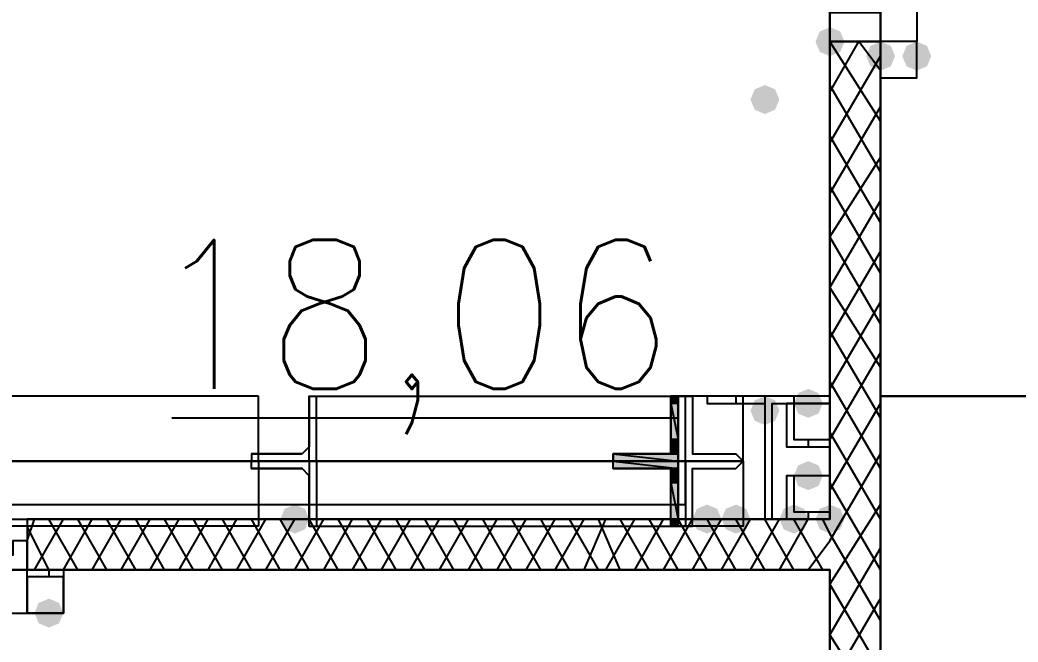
# Model space of a CAD drawing. Header units: millimetres. Extents: x 0 to 420, y 0 to 297.
# Drawn here: x 112.39 to 118.24, y 155.57 to 159.22 of the extents above; entities that cross this region are included whole.
import ezdxf

# ---------------------------------------------------------------- set-up
doc = ezdxf.new("R2010")
doc.units = ezdxf.units.MM
doc.layers.get('0').update_dxf_attribs({"linetype": 'CONTINUOUS'})
doc.styles.get("Standard").update_dxf_attribs({"font": 'STANDARD'})

msp = doc.modelspace()

# ---------------------------------------------------------------- hatches: boundary and pattern name
at = {"true_color": 0x000007}
for points in [[(117.221, 159.088667), (117.196129, 159.028871), (117.136333, 159.004), (117.076537, 159.028871), (117.051667, 159.088667), (117.076537, 159.148462), (117.136333, 159.173333), (117.196129, 159.148463)], [(117.517333, 159.004), (117.492463, 158.944204), (117.432667, 158.919333), (117.372871, 158.944204), (117.348, 159.004), (117.372871, 159.063796), (117.432667, 159.088667), (117.492462, 159.063796)], [(117.729, 159.004), (117.704129, 158.944204), (117.644333, 158.919333), (117.584538, 158.944204), (117.559667, 159.004), (117.584537, 159.063796), (117.644333, 159.088667), (117.704129, 159.063796)], [(116.84, 158.75), (116.815129, 158.690204), (116.755333, 158.665333), (116.695538, 158.690204), (116.670667, 158.75), (116.695537, 158.809796), (116.755333, 158.834667), (116.815129, 158.809796)], [(117.094, 156.972), (117.069129, 156.912204), (117.009333, 156.887333), (116.949538, 156.912204), (116.924667, 156.972), (116.949537, 157.031796), (117.009333, 157.056667), (117.069129, 157.031796)], [(116.84, 156.929667), (116.815129, 156.869871), (116.755333, 156.845), (116.695538, 156.869871), (116.670667, 156.929667), (116.695537, 156.989462), (116.755333, 157.014333), (116.815129, 156.989463)], [(117.094, 156.548667), (117.069129, 156.488871), (117.009333, 156.464), (116.949538, 156.488871), (116.924667, 156.548667), (116.949537, 156.608462), (117.009333, 156.633333), (117.069129, 156.608463)], [(116.501333, 156.294667), (116.476463, 156.234871), (116.416667, 156.21), (116.356871, 156.234871), (116.332, 156.294667), (116.356871, 156.354462), (116.416667, 156.379333), (116.476462, 156.354463)], [(116.670667, 156.294667), (116.645796, 156.234871), (116.586, 156.21), (116.526204, 156.234871), (116.501333, 156.294667), (116.526204, 156.354462), (116.586, 156.379333), (116.645796, 156.354463)], [(117.009333, 156.294667), (116.984462, 156.234871), (116.924667, 156.21), (116.864871, 156.234871), (116.84, 156.294667), (116.864871, 156.354462), (116.924667, 156.379333), (116.984462, 156.354463)], [(117.221, 156.294667), (117.196129, 156.234871), (117.136333, 156.21), (117.076537, 156.234871), (117.051667, 156.294667), (117.076537, 156.354462), (117.136333, 156.379333), (117.196129, 156.354463)], [(112.649, 155.744333), (112.624129, 155.684537), (112.564333, 155.659667), (112.504538, 155.684537), (112.479667, 155.744333), (112.504537, 155.804129), (112.564333, 155.829), (112.624129, 155.804129)]]:
    msp.add_hatch(color=0, dxfattribs=at).paths.add_polyline_path(points, flags=0)
at = {"true_color": 0x000062}
for points in [[(116.247333, 157.014333), (116.205, 157.014333)], [(115.908667, 156.675667), (115.951, 156.675667)], [(116.162667, 156.675667), (116.247333, 156.675667)], [(115.866333, 156.591), (116.247333, 156.591)], [(115.908667, 156.591), (115.951, 156.591)]]:
    msp.add_hatch(color=0, dxfattribs=at).paths.add_polyline_path(points, flags=0)
h = msp.add_hatch(color=0, dxfattribs=at)
h.paths.add_polyline_path([(116.247333, 157.014333), (116.205, 157.014333), (116.247333, 156.972)], flags=0)
h.paths.add_polyline_path([(116.205, 157.014333), (116.247333, 156.972), (116.205, 156.972)], flags=0)
h = msp.add_hatch(color=0, dxfattribs=at)
h.paths.add_polyline_path([(116.247333, 156.972), (116.205, 156.972), (116.247333, 156.760333)], flags=0)
h.paths.add_polyline_path([(116.205, 156.972), (116.247333, 156.760333), (116.205, 156.760333)], flags=0)
h = msp.add_hatch(color=0, dxfattribs=at)
h.paths.add_polyline_path([(116.247333, 156.760333), (116.205, 156.760333), (116.247333, 156.718)], flags=0)
h.paths.add_polyline_path([(116.205, 156.760333), (116.247333, 156.718), (116.205, 156.718)], flags=0)
h = msp.add_hatch(color=0, dxfattribs=at)
h.paths.add_polyline_path([(116.247333, 156.718), (116.205, 156.718), (116.247333, 156.675667)], flags=0)
h.paths.add_polyline_path([(116.205, 156.718), (116.247333, 156.675667), (116.205, 156.675667)], flags=0)
h.paths.add_polyline_path([(116.247333, 156.675667), (116.205, 156.675667)], flags=0)
h.paths.add_polyline_path([(116.205, 156.675667), (116.247333, 156.675667)], flags=0)
h.paths.add_polyline_path([(116.247333, 156.675667), (116.205, 156.675667)], flags=0)
h.paths.add_polyline_path([(116.247333, 156.675667), (116.205, 156.675667)], flags=0)
h = msp.add_hatch(color=0, dxfattribs=at)
h.paths.add_polyline_path([(116.247333, 156.675667), (115.908667, 156.675667)], flags=0)
h.paths.add_polyline_path([(115.908667, 156.675667), (116.247333, 156.675667), (115.866333, 156.675667)], flags=0)
h.paths.add_polyline_path([(116.247333, 156.675667), (115.866333, 156.675667)], flags=0)
h.paths.add_polyline_path([(115.866333, 156.675667), (116.247333, 156.675667)], flags=0)
h.paths.add_polyline_path([(116.247333, 156.675667), (115.866333, 156.675667)], flags=0)
h.paths.add_polyline_path([(116.247333, 156.675667), (115.866333, 156.675667)], flags=0)
h = msp.add_hatch(color=0, dxfattribs=at)
h.paths.add_polyline_path([(116.247333, 156.675667), (115.866333, 156.675667), (116.247333, 156.633333)], flags=0)
h.paths.add_polyline_path([(115.866333, 156.675667), (116.247333, 156.633333), (115.866333, 156.633333)], flags=0)
h.paths.add_polyline_path([(116.247333, 156.633333), (115.866333, 156.633333)], flags=0)
h.paths.add_polyline_path([(115.866333, 156.633333), (116.247333, 156.633333)], flags=0)
h.paths.add_polyline_path([(116.247333, 156.633333), (115.866333, 156.633333)], flags=0)
h.paths.add_polyline_path([(116.247333, 156.633333), (115.866333, 156.633333)], flags=0)
h.paths.add_polyline_path([(115.866333, 156.633333), (116.247333, 156.633333)], flags=0)
h = msp.add_hatch(color=0, dxfattribs=at)
h.paths.add_polyline_path([(115.866333, 156.633333), (116.247333, 156.633333)], flags=0)
h.paths.add_polyline_path([(115.866333, 156.633333), (116.247333, 156.633333)], flags=0)
h.paths.add_polyline_path([(116.247333, 156.633333), (115.866333, 156.633333)], flags=0)
h.paths.add_polyline_path([(116.247333, 156.633333), (115.866333, 156.633333)], flags=0)
h.paths.add_polyline_path([(115.866333, 156.633333), (116.247333, 156.633333)], flags=0)
h = msp.add_hatch(color=0, dxfattribs=at)
h.paths.add_polyline_path([(116.247333, 156.633333), (115.866333, 156.633333), (116.247333, 156.591)], flags=0)
h.paths.add_polyline_path([(115.866333, 156.633333), (116.247333, 156.591), (115.866333, 156.591)], flags=0)
h.paths.add_polyline_path([(116.247333, 156.591), (115.866333, 156.591)], flags=0)
h.paths.add_polyline_path([(115.866333, 156.591), (116.247333, 156.591)], flags=0)
h.paths.add_polyline_path([(116.247333, 156.591), (115.866333, 156.591)], flags=0)
h.paths.add_polyline_path([(116.247333, 156.591), (115.866333, 156.591)], flags=0)
h.paths.add_polyline_path([(115.866333, 156.591), (116.247333, 156.591), (115.908667, 156.591)], flags=0)
h = msp.add_hatch(color=0, dxfattribs=at)
h.paths.add_polyline_path([(115.908667, 156.675667), (115.951, 156.675667)], flags=0)
h.paths.add_polyline_path([(115.951, 156.675667), (115.908667, 156.675667)], flags=0)
h = msp.add_hatch(color=0, dxfattribs=at)
h.paths.add_polyline_path([(116.247333, 156.675667), (116.205, 156.675667)], flags=0)
h.paths.add_polyline_path([(116.205, 156.675667), (116.247333, 156.675667), (116.162667, 156.675667)], flags=0)
h.paths.add_polyline_path([(116.247333, 156.675667), (116.162667, 156.675667), (115.951, 156.675667)], flags=0)
h = msp.add_hatch(color=0, dxfattribs=at)
h.paths.add_polyline_path([(115.908667, 156.591), (115.951, 156.591)], flags=0)
h.paths.add_polyline_path([(115.951, 156.591), (115.908667, 156.591)], flags=0)
h = msp.add_hatch(color=0, dxfattribs=at)
h.paths.add_polyline_path([(116.247333, 156.591), (115.951, 156.591)], flags=0)
h.paths.add_polyline_path([(115.951, 156.591), (116.247333, 156.591), (116.162667, 156.591)], flags=0)
h = msp.add_hatch(color=0, dxfattribs=at)
h.paths.add_polyline_path([(116.247333, 156.591), (116.162667, 156.591)], flags=0)
h.paths.add_polyline_path([(116.162667, 156.591), (116.247333, 156.591), (116.205, 156.591)], flags=0)
h.paths.add_polyline_path([(116.247333, 156.591), (116.205, 156.591)], flags=0)
h.paths.add_polyline_path([(116.205, 156.591), (116.247333, 156.591)], flags=0)
h.paths.add_polyline_path([(116.247333, 156.591), (116.205, 156.591)], flags=0)
h.paths.add_polyline_path([(116.247333, 156.591), (116.205, 156.591)], flags=0)
h = msp.add_hatch(color=0, dxfattribs=at)
h.paths.add_polyline_path([(116.247333, 156.591), (116.205, 156.591), (116.247333, 156.548667)], flags=0)
h.paths.add_polyline_path([(116.205, 156.591), (116.247333, 156.548667), (116.205, 156.548667)], flags=0)
h = msp.add_hatch(color=0, dxfattribs=at)
h.paths.add_polyline_path([(116.247333, 156.548667), (116.205, 156.548667), (116.247333, 156.506333)], flags=0)
h.paths.add_polyline_path([(116.205, 156.548667), (116.247333, 156.506333), (116.205, 156.506333)], flags=0)
h = msp.add_hatch(color=0, dxfattribs=at)
h.paths.add_polyline_path([(116.247333, 156.506333), (116.205, 156.506333), (116.247333, 156.294667)], flags=0)
h.paths.add_polyline_path([(116.205, 156.506333), (116.247333, 156.294667), (116.205, 156.294667)], flags=0)
at = {"true_color": 0x0000fe}
for points in [[(114.088333, 156.294667), (114.063463, 156.234871), (114.003667, 156.21), (113.943871, 156.234871), (113.919, 156.294667), (113.943871, 156.354462), (114.003667, 156.379333), (114.063462, 156.354463)], [(117.221, 156.294667), (117.196129, 156.234871), (117.136333, 156.21), (117.076537, 156.234871), (117.051667, 156.294667), (117.076537, 156.354462), (117.136333, 156.379333), (117.196129, 156.354463)], [(117.221, 156.294667), (117.196129, 156.234871), (117.136333, 156.21), (117.076537, 156.234871), (117.051667, 156.294667), (117.076537, 156.354462), (117.136333, 156.379333), (117.196129, 156.354463)]]:
    msp.add_hatch(color=0, dxfattribs=at).paths.add_polyline_path(points, flags=0)
at = {"true_color": 0x000007}
h = msp.add_hatch(color=0, dxfattribs=at)
h.paths.add_polyline_path([(112.437333, 156.294667), (117.136333, 156.294667)], flags=0)
h.paths.add_polyline_path([(117.136333, 156.294667), (112.437333, 156.294667)], flags=0)
at = {"true_color": 0x000062}
h = msp.add_hatch(color=0, dxfattribs=at)
h.paths.add_polyline_path([(116.247333, 156.294667), (116.205, 156.294667), (116.247333, 156.252333)], flags=0)
h.paths.add_polyline_path([(116.205, 156.294667), (116.247333, 156.252333), (116.205, 156.252333)], flags=0)
h.paths.add_polyline_path([(116.247333, 156.252333), (116.205, 156.252333)], flags=0)
h.paths.add_polyline_path([(116.205, 156.252333), (116.247333, 156.252333)], flags=0)
h.paths.add_polyline_path([(116.247333, 156.252333), (116.205, 156.252333)], flags=0)
h.paths.add_polyline_path([(116.247333, 156.252333), (116.205, 156.252333)], flags=0)

# ---------------------------------------------------------------- linework, layer by layer
at = {"color": 0, "true_color": 0x000008}
for points in [[(117.136333, 156.294667), (117.136333, 168.613667), (104.817333, 168.613667), (104.817333, 156.294667)], [(238.887, 157.014333), (238.887, 167.851667), (117.432667, 167.851667), (117.432667, 157.014333)]]:
    msp.add_lwpolyline(points, close=True, dxfattribs=at)
at = {"color": 0, "true_color": 0x000007}
for points in [[(117.559667, 159.088667), (117.432667, 159.088667), (117.432667, 162.433)], [(117.644333, 162.433), (117.644333, 159.088667), (117.559667, 159.088667)], [(117.136333, 158.792333), (117.305667, 159.088667)], [(117.432667, 158.623), (117.136333, 159.088667)], [(117.432667, 159.088667), (117.136333, 159.088667)], [(117.136333, 159.088667), (117.136333, 156.294667)], [(117.432667, 158.919333), (117.305667, 159.088667)], [(117.432667, 150.325667), (117.432667, 159.088667)], [(117.136333, 158.496), (117.432667, 159.004)], [(117.432667, 158.326667), (117.136333, 158.834667)], [(117.136333, 158.199667), (117.432667, 158.707667)], [(117.432667, 158.030333), (117.136333, 158.538333)], [(117.136333, 157.945667), (117.432667, 158.411333)], [(117.432667, 157.734), (117.136333, 158.242)], [(117.136333, 157.649333), (117.432667, 158.157333)], [(117.432667, 157.437667), (117.136333, 157.945667)], [(117.136333, 157.353), (117.432667, 157.861)], [(117.432667, 157.183667), (117.136333, 157.649333)], [(117.136333, 157.056667), (117.432667, 157.564667)], [(117.432667, 156.887333), (117.136333, 157.395333)], [(117.136333, 156.760333), (117.432667, 157.268333)], [(117.432667, 156.591), (117.136333, 157.099)], [(114.088333, 156.633333), (114.088333, 157.014333), (114.088333, 156.972), (114.088333, 156.718), (114.046, 156.675667)], [(114.088333, 157.014333), (116.247333, 157.014333)], [(116.289667, 156.633333), (116.289667, 157.014333), (116.332, 157.014333), (116.332, 156.972), (116.332, 156.718), (116.332, 156.675667), (116.586, 156.675667), (116.628333, 156.633333), (116.289667, 156.633333), (114.130667, 156.633333), (114.130667, 157.014333), (116.289667, 157.014333)], [(116.247333, 156.633333), (116.628333, 156.633333), (116.628333, 157.014333), (116.247333, 157.014333)], [(116.416667, 157.014333), (116.416667, 156.972)], [(116.586, 157.014333), (116.586, 156.972)], [(116.755333, 157.014333), (116.755333, 156.294667)], [(116.924667, 157.014333), (116.924667, 156.972)], [(117.136333, 157.014333), (117.136333, 156.972)], [(117.136333, 156.464), (117.432667, 156.972)], [(113.284, 156.887333), (116.247333, 156.887333)], [(117.432667, 156.294667), (117.136333, 156.802667)], [(117.009333, 156.760333), (117.009333, 156.718)], [(105.664, 156.379333), (105.664, 156.633333), (105.664, 156.591), (105.664, 156.379333), (116.289667, 156.379333), (116.289667, 156.633333), (105.664, 156.633333)], [(113.749667, 156.675667), (113.749667, 156.633333)], [(113.749667, 156.633333), (114.088333, 156.633333)], [(113.749667, 156.633333), (114.088333, 156.633333)], [(113.749667, 156.591), (113.749667, 156.633333)], [(114.088333, 156.633333), (114.088333, 156.252333), (114.088333, 156.294667), (114.088333, 156.548667), (114.046, 156.591)], [(114.088333, 156.633333), (116.247333, 156.633333)], [(114.088333, 156.633333), (116.247333, 156.633333)], [(116.289667, 156.633333), (116.289667, 156.252333), (116.332, 156.252333), (116.332, 156.294667), (116.332, 156.548667), (116.332, 156.591), (116.586, 156.591), (116.628333, 156.633333), (116.289667, 156.633333), (114.130667, 156.633333), (114.130667, 156.252333), (116.289667, 156.252333)], [(115.908667, 156.675667), (116.162667, 156.675667)], [(116.247333, 156.633333), (116.628333, 156.633333), (116.628333, 156.252333), (116.247333, 156.252333)], [(117.136333, 156.167667), (117.432667, 156.675667)], [(115.908667, 156.591), (116.162667, 156.591)], [(117.432667, 155.998333), (117.136333, 156.506333)], [(117.009333, 156.337), (117.009333, 156.294667)], [(117.136333, 155.913667), (117.432667, 156.379333)], [(112.437333, 156.167667), (112.479667, 156.294667)], [(112.437333, 156.294667), (117.136333, 156.294667), (112.437333, 156.294667), (117.136333, 156.294667)], [(112.437333, 156.294667), (112.437333, 156.167667), (112.437333, 155.998333)], [(112.437333, 156.294667), (112.437333, 156.167667)], [(117.136333, 156.294667), (112.437333, 156.294667)], [(112.479667, 155.998333), (112.649, 156.294667)], [(112.733667, 155.998333), (112.564333, 156.294667)], [(112.649, 155.998333), (112.818333, 156.294667)], [(112.903, 155.998333), (112.733667, 156.294667)], [(112.818333, 155.998333), (112.987667, 156.294667)], [(113.072333, 155.998333), (112.903, 156.294667)], [(112.987667, 155.998333), (113.157, 156.294667)], [(113.241667, 155.998333), (113.072333, 156.294667)], [(113.157, 155.998333), (113.326333, 156.294667)], [(113.411, 155.998333), (113.241667, 156.294667)], [(113.326333, 155.998333), (113.495667, 156.294667)], [(113.580333, 155.998333), (113.411, 156.294667)], [(113.495667, 155.998333), (113.665, 156.294667)], [(113.749667, 155.998333), (113.580333, 156.294667)], [(113.665, 155.998333), (113.834333, 156.294667)], [(113.919, 155.998333), (113.749667, 156.294667)], [(113.834333, 155.998333), (114.003667, 156.294667)], [(114.088333, 155.998333), (113.919, 156.294667)], [(114.003667, 155.998333), (114.173, 156.294667)], [(114.257667, 155.998333), (114.088333, 156.294667)], [(114.173, 155.998333), (114.342333, 156.294667)], [(114.427, 155.998333), (114.257667, 156.294667)], [(114.342333, 155.998333), (114.511667, 156.294667)], [(114.596333, 155.998333), (114.427, 156.294667)], [(114.511667, 155.998333), (114.681, 156.294667)], [(114.765667, 155.998333), (114.596333, 156.294667)], [(114.681, 155.998333), (114.850333, 156.294667)], [(114.935, 155.998333), (114.765667, 156.294667)], [(114.850333, 155.998333), (115.019667, 156.294667)], [(115.104333, 155.998333), (114.935, 156.294667)], [(115.019667, 155.998333), (115.189, 156.294667)], [(115.273667, 155.998333), (115.104333, 156.294667)], [(115.189, 155.998333), (115.358333, 156.294667)], [(115.443, 155.998333), (115.273667, 156.294667)], [(115.358333, 155.998333), (115.527667, 156.294667)], [(115.612333, 155.998333), (115.443, 156.294667)], [(115.527667, 155.998333), (115.697, 156.294667)], [(115.781667, 155.998333), (115.612333, 156.294667)], [(115.697, 155.998333), (115.824, 156.294667)], [(115.908667, 155.998333), (115.781667, 156.294667)], [(115.824, 155.998333), (115.993333, 156.294667)], [(116.078, 155.998333), (115.908667, 156.294667)], [(115.993333, 155.998333), (116.162667, 156.294667)], [(116.247333, 155.998333), (116.078, 156.294667)], [(116.162667, 155.998333), (116.332, 156.294667)], [(116.416667, 155.998333), (116.247333, 156.294667)], [(116.332, 155.998333), (116.501333, 156.294667)], [(116.586, 155.998333), (116.416667, 156.294667)], [(116.501333, 155.998333), (116.670667, 156.294667)], [(116.755333, 155.998333), (116.586, 156.294667)], [(116.670667, 155.998333), (116.84, 156.294667)], [(116.924667, 155.998333), (116.755333, 156.294667)], [(116.84, 155.998333), (117.009333, 156.294667)], [(117.094, 155.998333), (116.924667, 156.294667)], [(117.136333, 156.21), (117.094, 156.294667)], [(112.564333, 155.998333), (112.437333, 156.252333)], [(114.088333, 156.252333), (116.247333, 156.252333)], [(117.009333, 155.998333), (117.136333, 156.167667)], [(117.432667, 155.702), (117.136333, 156.21)], [(117.136333, 155.617333), (117.432667, 156.125333)], [(112.437333, 155.871333), (112.437333, 155.998333), (110.955667, 155.998333)], [(112.437333, 155.998333), (117.136333, 155.998333)], [(112.564333, 155.998333), (112.564333, 155.956)], [(117.136333, 155.998333), (117.136333, 147.574)], [(110.955667, 155.744333), (112.437333, 155.744333), (112.437333, 155.871333)], [(117.432667, 155.405667), (117.136333, 155.913667)], [(117.136333, 155.321), (117.432667, 155.829)], [(117.432667, 155.151667), (117.136333, 155.617333)]]:
    msp.add_lwpolyline(points, dxfattribs=at)
for points in [[(117.432667, 159.258), (117.136333, 159.258), (117.136333, 159.088667), (117.432667, 159.088667)], [(117.136333, 159.088667), (117.432667, 159.088667)], [(117.644333, 158.877), (117.644333, 159.088667), (117.432667, 159.088667), (117.432667, 158.877), (117.644333, 158.877), (117.644333, 159.088667), (117.432667, 159.088667), (117.432667, 158.877)], [(113.792, 157.014333), (111.336667, 157.014333), (111.336667, 156.633333), (113.792, 156.633333)], [(117.136333, 157.014333), (116.416667, 157.014333), (116.416667, 156.972), (116.755333, 156.972), (116.755333, 156.294667), (116.416667, 156.294667), (117.136333, 156.294667), (116.797667, 156.294667), (116.797667, 156.972), (117.136333, 156.972)], [(117.136333, 156.972), (116.924667, 156.972), (116.924667, 156.760333), (117.136333, 156.760333), (117.136333, 156.972), (116.882333, 156.972), (116.882333, 156.718), (117.136333, 156.718)], [(113.792, 156.252333), (111.336667, 156.252333), (111.336667, 156.633333), (113.792, 156.633333)], [(114.046, 156.675667), (113.749667, 156.675667)], [(114.046, 156.591), (113.749667, 156.591)], [(117.136333, 156.548667), (116.924667, 156.548667), (116.924667, 156.337), (117.136333, 156.337), (117.136333, 156.548667), (116.882333, 156.548667), (116.882333, 156.294667), (117.136333, 156.294667)], [(112.437333, 156.294667), (117.136333, 156.294667)], [(117.136333, 156.294667), (112.437333, 156.294667)], [(112.437333, 156.294667), (117.136333, 156.294667), (112.437333, 156.294667), (117.136333, 156.294667)], [(112.437333, 155.998333), (112.437333, 156.167667), (112.352667, 156.167667), (112.352667, 156.083), (112.310333, 156.083), (112.310333, 155.998333)], [(112.437333, 155.998333), (112.437333, 156.167667)], [(112.437333, 155.998333), (112.649, 155.998333), (112.649, 155.744333), (112.437333, 155.744333)], [(112.437333, 155.956), (112.437333, 155.744333), (112.649, 155.744333), (112.649, 155.956)]]:
    msp.add_lwpolyline(points, close=True, dxfattribs=at)
at = {"color": 0, "true_color": 0x000062}
for points in [[(116.247333, 157.014333), (116.247333, 156.633333), (115.866333, 156.633333), (116.247333, 156.633333), (116.247333, 156.252333)], [(116.247333, 157.014333), (116.205, 157.014333), (116.205, 156.972), (116.205, 156.760333), (116.205, 156.718), (116.205, 156.675667), (116.162667, 156.675667), (115.951, 156.675667), (115.908667, 156.675667), (115.866333, 156.675667), (115.866333, 156.633333)], [(116.247333, 156.252333), (116.205, 156.252333), (116.205, 156.294667), (116.205, 156.506333), (116.205, 156.548667), (116.205, 156.591), (116.162667, 156.591), (115.951, 156.591), (115.908667, 156.591), (115.866333, 156.591), (115.866333, 156.633333)]]:
    msp.add_lwpolyline(points, dxfattribs=at)
for points in [[(116.247333, 157.014333), (116.205, 157.014333)], [(116.205, 157.014333), (116.247333, 157.014333)], [(116.247333, 157.014333), (116.205, 157.014333)], [(116.247333, 157.014333), (116.205, 157.014333), (116.247333, 156.972)], [(116.205, 157.014333), (116.247333, 156.972), (116.205, 156.972)], [(116.247333, 156.972), (116.205, 156.972), (116.247333, 156.760333)], [(116.205, 156.972), (116.247333, 156.760333), (116.205, 156.760333)], [(116.247333, 156.760333), (116.205, 156.760333), (116.247333, 156.718)], [(116.205, 156.760333), (116.247333, 156.718), (116.205, 156.718)], [(116.247333, 156.718), (116.205, 156.718), (116.247333, 156.675667)], [(116.205, 156.718), (116.247333, 156.675667), (116.205, 156.675667)], [(115.908667, 156.675667), (116.247333, 156.675667), (115.866333, 156.675667)], [(116.247333, 156.675667), (115.866333, 156.675667)], [(115.866333, 156.675667), (116.247333, 156.675667)], [(116.247333, 156.675667), (115.866333, 156.675667)], [(116.247333, 156.675667), (115.866333, 156.675667)], [(116.247333, 156.675667), (115.866333, 156.675667), (116.247333, 156.633333)], [(115.866333, 156.675667), (116.247333, 156.633333), (115.866333, 156.633333)], [(116.247333, 156.633333), (115.866333, 156.633333)], [(115.866333, 156.633333), (116.247333, 156.633333)], [(116.247333, 156.633333), (115.866333, 156.633333)], [(116.247333, 156.633333), (115.866333, 156.633333)], [(115.866333, 156.633333), (116.247333, 156.633333)], [(115.866333, 156.633333), (116.247333, 156.633333)], [(115.866333, 156.633333), (116.247333, 156.633333)], [(116.247333, 156.633333), (115.866333, 156.633333)], [(116.247333, 156.633333), (115.866333, 156.633333)], [(115.866333, 156.633333), (116.247333, 156.633333)], [(116.247333, 156.633333), (115.866333, 156.633333), (116.247333, 156.591)], [(115.866333, 156.633333), (116.247333, 156.591), (115.866333, 156.591)], [(115.908667, 156.675667), (115.951, 156.675667)], [(115.908667, 156.675667), (115.951, 156.675667)], [(115.951, 156.675667), (115.908667, 156.675667)], [(116.247333, 156.675667), (115.908667, 156.675667)], [(116.247333, 156.675667), (116.162667, 156.675667), (115.951, 156.675667)], [(116.205, 156.675667), (116.247333, 156.675667), (116.162667, 156.675667)], [(116.162667, 156.675667), (116.247333, 156.675667)], [(116.247333, 156.675667), (116.205, 156.675667)], [(116.205, 156.675667), (116.247333, 156.675667)], [(116.247333, 156.675667), (116.205, 156.675667)], [(116.247333, 156.675667), (116.205, 156.675667)], [(116.247333, 156.675667), (116.205, 156.675667)], [(116.247333, 156.591), (115.866333, 156.591)], [(115.866333, 156.591), (116.247333, 156.591)], [(116.247333, 156.591), (115.866333, 156.591)], [(116.247333, 156.591), (115.866333, 156.591)], [(115.866333, 156.591), (116.247333, 156.591), (115.908667, 156.591)], [(115.866333, 156.591), (116.247333, 156.591)], [(115.908667, 156.591), (115.951, 156.591)], [(115.908667, 156.591), (115.951, 156.591)], [(115.951, 156.591), (115.908667, 156.591)], [(116.247333, 156.591), (115.951, 156.591)], [(115.951, 156.591), (116.247333, 156.591), (116.162667, 156.591)], [(116.247333, 156.591), (116.162667, 156.591)], [(116.162667, 156.591), (116.247333, 156.591), (116.205, 156.591)], [(116.247333, 156.591), (116.205, 156.591)], [(116.205, 156.591), (116.247333, 156.591)], [(116.247333, 156.591), (116.205, 156.591)], [(116.247333, 156.591), (116.205, 156.591)], [(116.247333, 156.591), (116.205, 156.591), (116.247333, 156.548667)], [(116.205, 156.591), (116.247333, 156.548667), (116.205, 156.548667)], [(116.247333, 156.548667), (116.205, 156.548667), (116.247333, 156.506333)], [(116.205, 156.548667), (116.247333, 156.506333), (116.205, 156.506333)], [(116.247333, 156.506333), (116.205, 156.506333), (116.247333, 156.294667)], [(116.205, 156.506333), (116.247333, 156.294667), (116.205, 156.294667)], [(116.247333, 156.294667), (116.205, 156.294667), (116.247333, 156.252333)], [(116.205, 156.294667), (116.247333, 156.252333), (116.205, 156.252333)], [(116.247333, 156.252333), (116.205, 156.252333)], [(116.205, 156.252333), (116.247333, 156.252333)], [(116.247333, 156.252333), (116.205, 156.252333)], [(116.247333, 156.252333), (116.205, 156.252333)]]:
    msp.add_lwpolyline(points, close=True, dxfattribs=at)
at = {"color": 0, "true_color": 0x0000ab}
msp.add_lwpolyline([(117.432667, 150.325667), (134.027333, 150.325667), (134.027333, 157.014333), (117.432667, 157.014333)], close=True, dxfattribs=at)
at = {"color": 0, "true_color": 0x000098}
msp.add_lwpolyline([(104.817333, 147.574), (117.136333, 147.574), (117.136333, 155.998333), (104.817333, 155.998333)], close=True, dxfattribs=at)

# ---------------------------------------------------------------- texts
at = {"color": 0, "true_color": 0x000007, "insert": (113.157003, 157.928699), "char_height": 0.872032, "width": 2.56764984, "attachment_point": 1}
msp.add_mtext('18,06', dxfattribs=at)

doc.saveas('drawing.dxf')
